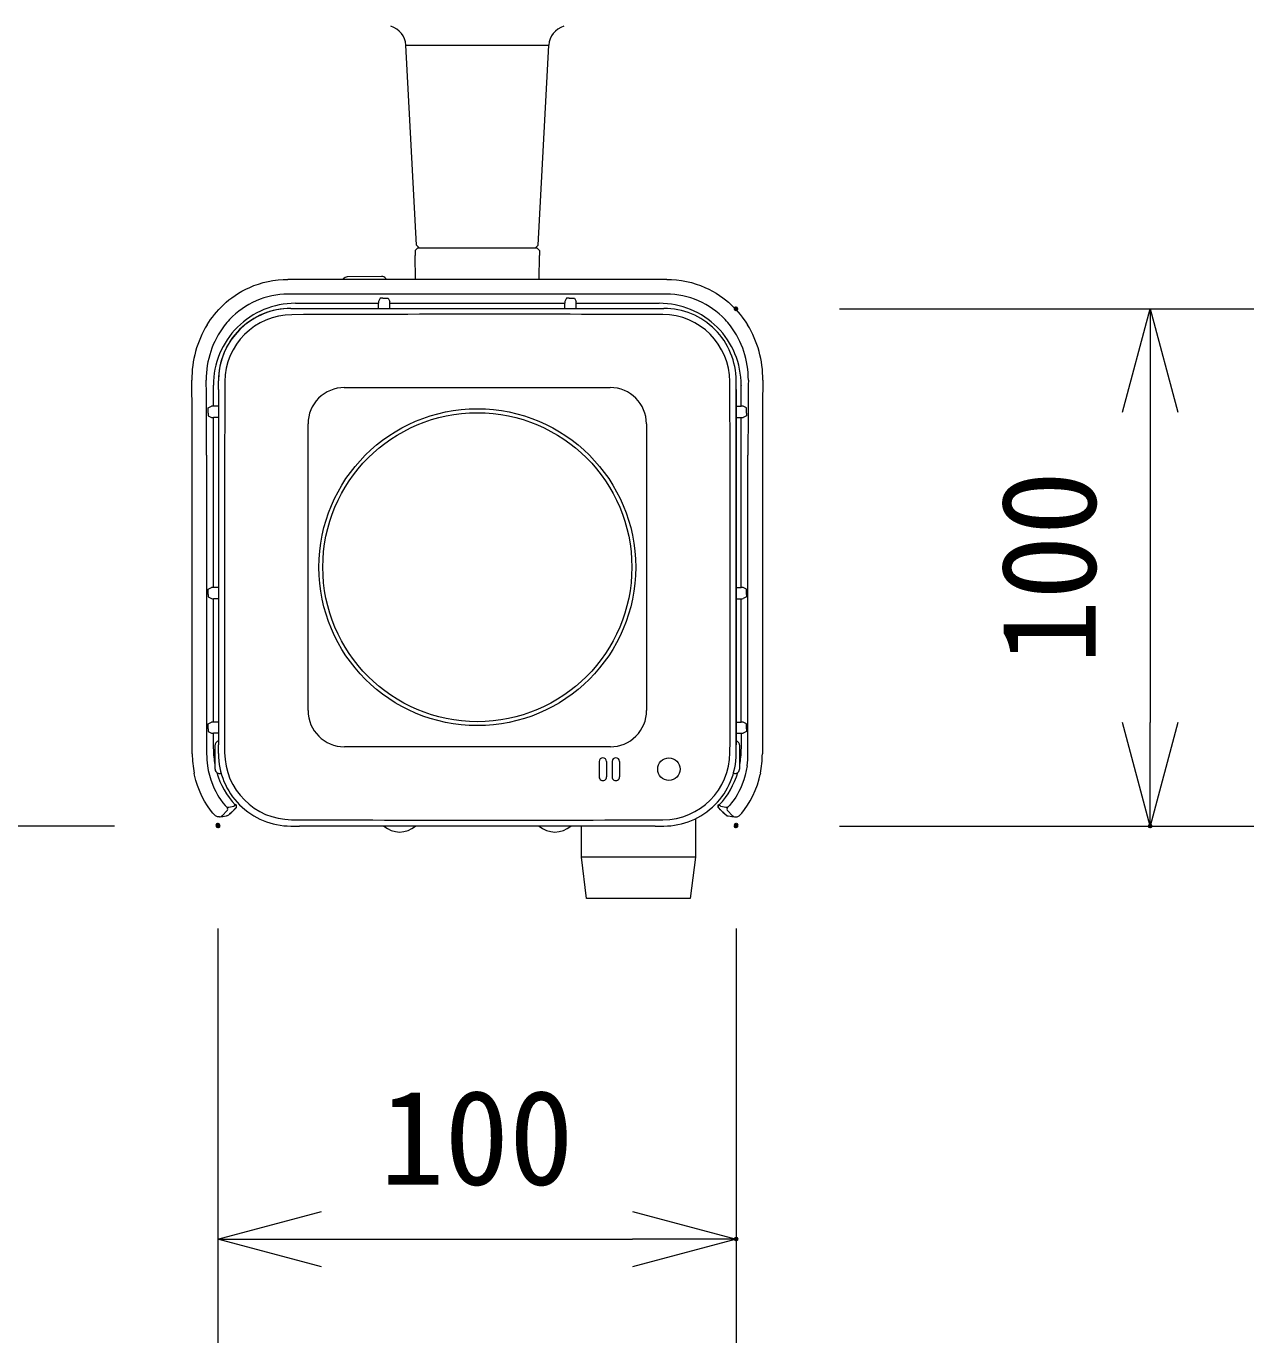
# Model space of a CAD drawing. Units: millimetres, scale not verified. Extents: x -63 to 63, y -56 to 57.
# Drawn here: x -20.86 to 2.84, y 18.06 to 43.48 of the extents above; entities that cross this region are included whole.
import ezdxf
from ezdxf.enums import TextEntityAlignment as Align

# ---------------------------------------------------------------- set-up
doc = ezdxf.new("R2010")
doc.units = ezdxf.units.MM
doc.header["$LTSCALE"] = 0.125
doc.header["$PDMODE"] = 32
doc.header["$PDSIZE"] = 0.0625
for name, color, linetype, lineweight in [('0-0_0', 7, 'Continuous', 18), ('0-4_GAIKEI', 7, 'Continuous', 18), ('0-5_SUNPO', 7, 'Continuous', 18)]:
    doc.layers.add(name, color=color, linetype=linetype, lineweight=lineweight)
doc.layers.add('0-1_DEFPOINTS', color=7, linetype='Continuous')
doc.styles.add('ＭＳ ゴシック', font='')
doc.styles.get('ＭＳ ゴシック').set_extended_font_data('MS Gothic')

# ---------------------------------------------------------------- blocks, each defined once
blk = doc.blocks.new('_OPEN30')
at = {"layer": '0-0_0'}
blk.add_line((0, 0), (-1, 0), dxfattribs=at)
blk.add_lwpolyline([(-1, 0.26795), (0, 0), (-1, -0.26795)], dxfattribs=at)
blk = doc.blocks.new('D6')
at = {"layer": '0-1_DEFPOINTS'}
for p in [(-14.9414, 31.7562), (-22.9414, 13.6862), (-14.9414, 13.6862)]:
    blk.add_point(p, dxfattribs=at)
at = {"layer": '0-5_SUNPO'}
for p, q in [((-16.9414, 31.7562), (-24.9414, 31.7562)), ((-22.9414, 29.7562), (-22.9414, 15.6862)), ((-16.9414, 13.6862), (-24.9414, 13.6862))]:
    blk.add_line(p, q, dxfattribs=at)
at = {"layer": '0-5_SUNPO', "xscale": 2, "yscale": 2}
for p, rotation in [((-22.9414, 31.7562), 90), ((-22.9414, 13.6862), 270)]:
    blk.add_blockref('_OPEN30', p, dxfattribs=dict(at, rotation=rotation))
at = {"layer": '0-5_SUNPO', "style": 'ＭＳ ゴシック'}
blk.add_text('181', height=1.833, rotation=90, dxfattribs=at).set_placement((-23.4414, 20.8462), align=Align.BOTTOM_LEFT)
blk = doc.blocks.new('D5')
at = {"layer": '0-1_DEFPOINTS'}
for p in [(-4.9381, 23.6781), (-4.9381, 13.6862), (3.0619, 13.6862)]:
    blk.add_point(p, dxfattribs=at)
at = {"layer": '0-5_SUNPO'}
for p, q in [((-2.9381, 23.6781), (5.0619, 23.6781)), ((3.0619, 21.6781), (3.0619, 15.6862)), ((-2.9381, 13.6862), (5.0619, 13.6862))]:
    blk.add_line(p, q, dxfattribs=at)
at = {"layer": '0-5_SUNPO', "xscale": 2, "yscale": 2}
for p, rotation in [((3.0619, 23.6781), 90), ((3.0619, 13.6862), 270)]:
    blk.add_blockref('_OPEN30', p, dxfattribs=dict(at, rotation=rotation))
at = {"layer": '0-5_SUNPO', "style": 'ＭＳ ゴシック'}
blk.add_text('100', height=1.833, rotation=90, dxfattribs=at).set_placement((2.5619, 16.8071), align=Align.BOTTOM_LEFT)
blk = doc.blocks.new('D4')
at = {"layer": '0-1_DEFPOINTS'}
for p in [(-14.9453, 13.7061), (-4.9343, 13.7061), (-4.9343, 5.7061)]:
    blk.add_point(p, dxfattribs=at)
at = {"layer": '0-5_SUNPO'}
for p, q in [((-14.9453, 11.7061), (-14.9453, 3.7061)), ((-4.9343, 11.7061), (-4.9343, 3.7061)), ((-12.9453, 5.7061), (-6.9343, 5.7061))]:
    blk.add_line(p, q, dxfattribs=at)
at = {"layer": '0-5_SUNPO', "xscale": 2, "yscale": 2, "rotation": 180}
blk.add_blockref('_OPEN30', (-14.9453, 5.7061), dxfattribs=at)
at = {"layer": '0-5_SUNPO', "xscale": 2, "yscale": 2}
blk.add_blockref('_OPEN30', (-4.9343, 5.7061), dxfattribs=at)
at = {"layer": '0-5_SUNPO', "style": 'ＭＳ ゴシック'}
blk.add_text('100', height=1.833, dxfattribs=at).set_placement((-11.8148, 6.2061), align=Align.BOTTOM_LEFT)

msp = doc.modelspace()

# ---------------------------------------------------------------- linework, layer by layer
at = {"layer": '0-4_GAIKEI', "color": 1}
for p, q in [((-13.5336, 43.1196), (-10.7733, 43.1196)), ((-13.3008, 39.2054), (-11.0062, 39.2054)), ((-14.0034, 38.6537), (-14.6652, 38.6421)), ((-14.0034, 38.6537), (-14.6652, 38.6421)), ((-14.7479, 38.5974), (-14.7434, 38.6037)), ((-14.7365, 38.5954), (-14.7434, 38.5953)), ((-14.0289, 38.2335), (-14.0608, 38.1696)), ((-10.4289, 38.2335), (-10.4608, 38.1696)), ((-15.665, 38.1331), (-14.0615, 38.1331)), ((-14.0621, 38.0354), (-14.0615, 38.1331)), ((-13.8454, 38.1331), (-10.4615, 38.1331)), ((-13.8447, 38.0354), (-13.8454, 38.1331)), ((-10.4621, 38.0354), (-10.4615, 38.1331)), ((-10.2454, 38.1331), (-8.6418, 38.1331)), ((-10.2447, 38.0354), (-10.2454, 38.1331)), ((-17.2512, 36.1434), (-17.2512, 36.547)), ((-14.7232, 36.5048), (-9.5853, 36.5054)), ((-7.054, 36.1434), (-7.054, 36.547)), ((-17.1534, 36.1441), (-17.2512, 36.1434)), ((-7.1534, 36.1441), (-7.0557, 36.1434)), ((-17.3516, 35.96), (-17.2877, 35.928)), ((-17.1534, 35.9267), (-17.2512, 35.9273)), ((-17.2512, 32.6434), (-17.2512, 35.9273)), ((-7.1534, 35.9267), (-7.0557, 35.9273)), ((-7.054, 32.6434), (-7.054, 35.9273)), ((-6.9544, 36.01), (-6.9544, 36.0608)), ((-15.4217, 30.2652), (-15.4231, 35.8046)), ((-8.8852, 35.8056), (-8.8838, 30.2662)), ((-17.1534, 32.6441), (-17.2512, 32.6434)), ((-7.1534, 32.6441), (-7.0557, 32.6434)), ((-6.9553, 32.6108), (-7.0192, 32.6428)), ((-6.9544, 32.51), (-6.9544, 32.5608)), ((-17.3516, 32.46), (-17.2877, 32.428)), ((-17.1534, 32.4267), (-17.2512, 32.4273)), ((-17.2512, 30.0434), (-17.2512, 32.4273)), ((-7.1534, 32.4267), (-7.0557, 32.4273)), ((-7.0557, 30.0434), (-7.0557, 32.4273)), ((-17.1534, 30.0441), (-17.2512, 30.0434)), ((-7.1534, 30.0441), (-7.0557, 30.0434)), ((-6.9553, 30.0108), (-7.0192, 30.0428)), ((-17.3516, 29.86), (-17.2877, 29.828)), ((-17.1534, 29.8267), (-17.2512, 29.8273)), ((-17.2512, 29.5238), (-17.2512, 29.8273)), ((-7.1534, 29.8267), (-7.0557, 29.8273)), ((-7.0557, 29.8273), (-7.0557, 29.5238)), ((-6.9544, 29.91), (-6.9544, 29.9608)), ((-17.2219, 29.5855), (-17.2219, 29.147)), ((-9.5837, 29.566), (-14.7216, 29.5654)), ((-7.085, 29.147), (-7.085, 29.5855)), ((-17.1534, 29.4352), (-17.1534, 29.4335)), ((-9.7985, 29.2819), (-9.7994, 28.9855)), ((-9.6578, 29.2819), (-9.657, 28.9855)), ((-9.5485, 29.2855), (-9.5495, 28.9835)), ((-17.0985, 29.047), (-17.1219, 29.047)), ((-7.185, 29.047), (-7.2078, 29.047)), ((-7.9422, 27.4354), (-10.1422, 27.4354))]:
    msp.add_line(p, q, dxfattribs=at)
at = {"layer": '0-4_GAIKEI'}
for p, q in [((-13.3312, 39.2582), (-13.5336, 43.1196)), ((-10.9757, 39.2582), (-10.7733, 43.1196)), ((-13.3008, 39.2054), (-13.3517, 39.1545)), ((-13.2784, 39.2054), (-13.3312, 39.2582)), ((-11.0284, 39.2054), (-10.9757, 39.2582)), ((-11.0062, 39.2054), (-11.0061, 39.2054)), ((-11.0061, 39.2054), (-10.9552, 39.1545)), ((-13.3517, 39.1545), (-13.3534, 39.0554)), ((-13.3454, 38.5953), (-13.3534, 39.0554)), ((-10.9615, 38.5953), (-10.9534, 39.0554)), ((-10.9553, 39.1545), (-10.9552, 39.1545)), ((-10.9552, 39.1545), (-10.9534, 39.0554)), ((-8.4932, 38.5953), (-15.8137, 38.5953)), ((-8.4989, 38.3097), (-15.808, 38.3097)), ((-15.7554, 38.0354), (-8.5515, 38.0354)), ((-15.7534, 38.0354), (-15.5865, 38.0354)), ((-15.668, 38.1331), (-15.665, 38.1331)), ((-8.6419, 38.1331), (-8.6389, 38.1331)), ((-17.1534, 36.6373), (-17.1534, 36.6356)), ((-17.1534, 36.4684), (-17.1534, 36.6354)), ((-7.1534, 29.4335), (-7.1534, 36.6373)), ((-7.1534, 36.4684), (-7.1534, 36.6354)), ((-17.2512, 36.547), (-17.2512, 36.55)), ((-17.1534, 36.4684), (-17.1534, 29.6024)), ((-7.1534, 36.4684), (-7.1534, 29.6024)), ((-7.0557, 36.55), (-7.0557, 36.547)), ((-17.6594, 29.4292), (-17.6594, 35.1279)), ((-17.3816, 35.2009), (-17.3816, 29.427)), ((-6.9253, 29.427), (-6.9253, 35.2009)), ((-6.6475, 35.1279), (-6.6475, 29.4292)), ((-17.1534, 29.4354), (-17.1534, 29.6024)), ((-7.1534, 29.4354), (-7.1534, 29.6024)), ((-6.6843, 29.0549), (-6.6895, 29.0296)), ((-17.0773, 28.2404), (-16.99, 28.3292)), ((-16.8066, 28.3918), (-16.8961, 28.3047)), ((-16.895, 28.3058), (-16.8961, 28.3047)), ((-16.8208, 28.4505), (-16.8282, 28.4434)), ((-16.8085, 28.3938), (-16.8161, 28.3864)), ((-16.8057, 28.3926), (-16.8066, 28.3918)), ((-7.5012, 28.3926), (-7.4984, 28.3938)), ((-7.5012, 28.3926), (-7.5003, 28.3918)), ((-7.4119, 28.3058), (-7.5012, 28.3926)), ((-7.4861, 28.4505), (-7.4787, 28.4434)), ((-7.4119, 28.3058), (-7.4108, 28.3047)), ((-7.2296, 28.2404), (-7.3169, 28.3292)), ((-15.7536, 28.0354), (-15.7554, 28.0354)), ((-15.7534, 28.0354), (-15.5865, 28.0354)), ((-8.7204, 28.0354), (-15.5865, 28.0354)), ((-10.1422, 27.4354), (-10.1422, 28.0354)), ((-8.7204, 28.0354), (-8.5534, 28.0354)), ((-8.5515, 28.0354), (-8.5533, 28.0354)), ((-7.9422, 28.1749), (-7.9422, 27.4354)), ((-10.0422, 26.6354), (-10.1422, 27.4354)), ((-7.9422, 27.4354), (-8.0422, 26.6354)), ((-8.2332, 26.6354), (-10.0422, 26.6354)), ((-8.0422, 26.6354), (-8.2332, 26.6354))]:
    msp.add_line(p, q, dxfattribs=at)
for points in [[(-17.3723, 37.7179), (-17.3064, 37.8182), (-17.2704, 37.8676), (-17.2322, 37.9165), (-17.1918, 37.9649), (-17.149, 38.0126), (-17.1036, 38.0598), (-17.0556, 38.1063), (-17.0046, 38.1521), (-16.9506, 38.197), (-16.8934, 38.2411), (-16.8326, 38.284), (-16.768, 38.3257), (-16.6994, 38.366), (-16.6265, 38.4044), (-16.5492, 38.4408), (-16.4674, 38.4745), (-16.3811, 38.5052), (-16.2906, 38.5322), (-16.1966, 38.5549), (-16.1002, 38.5729), (-16.0029, 38.5856), (-15.9068, 38.593), (-15.8137, 38.5953)], [(-8.4932, 38.5953), (-8.4001, 38.593), (-8.304, 38.5856), (-8.2067, 38.5729), (-8.1103, 38.5549), (-8.0163, 38.5322), (-7.9257, 38.5051), (-7.8394, 38.4745), (-7.7576, 38.4407), (-7.6803, 38.4044), (-7.6075, 38.3659), (-7.5389, 38.3257), (-7.4743, 38.284), (-7.4135, 38.2411), (-7.3563, 38.1971), (-7.3023, 38.1521), (-7.2513, 38.1063), (-7.2032, 38.0598), (-7.1579, 38.0126), (-7.115, 37.9648), (-7.0746, 37.9164), (-7.0365, 37.8676), (-6.9665, 37.7683), (-6.9346, 37.7179)], [(-12.1534, 38.0354), (-8.7204, 38.0354), (-8.5534, 38.0354)], [(-17.1344, 28.2121), (-17.1537, 28.2113), (-17.1706, 28.2137), (-17.1872, 28.219), (-17.2097, 28.2317), (-17.231, 28.2503), (-17.2612, 28.2834), (-17.3087, 28.3425), (-17.3667, 28.4249), (-17.421, 28.5135), (-17.474, 28.6134), (-17.5223, 28.7212), (-17.5587, 28.818), (-17.5898, 28.9179), (-17.6154, 29.0203), (-17.6226, 29.0549)], [(-17.3653, 29.1972), (-17.3498, 29.1066), (-17.3289, 29.0169), (-17.3027, 28.9285), (-17.2715, 28.8425), (-17.2409, 28.7708), (-17.2074, 28.7021), (-17.1716, 28.6372), (-17.1438, 28.5916), (-17.1157, 28.5491), (-17.0662, 28.4819), (-17.0237, 28.4312), (-17.0057, 28.4121), (-16.9932, 28.4004), (-16.9884, 28.397), (-16.9875, 28.3967), (-16.9871, 28.3967)], [(-6.9415, 29.1972), (-6.9571, 29.1066), (-6.978, 29.0169), (-7.0042, 28.9286), (-7.0353, 28.8425), (-7.0659, 28.7708), (-7.0994, 28.7021), (-7.1353, 28.6372), (-7.1631, 28.5915), (-7.1913, 28.549), (-7.2407, 28.4819), (-7.2833, 28.4311), (-7.3012, 28.4121), (-7.3137, 28.4004), (-7.3185, 28.397), (-7.3194, 28.3967), (-7.3197, 28.3967)], [(-7.1721, 28.2121), (-7.1532, 28.2113), (-7.1363, 28.2137), (-7.1197, 28.219), (-7.0972, 28.2317), (-7.0755, 28.2507), (-7.0451, 28.284), (-6.9912, 28.3518), (-6.9334, 28.4353), (-6.8807, 28.5226), (-6.83, 28.6194), (-6.7839, 28.7228), (-6.7437, 28.8313), (-6.7097, 28.945), (-6.6895, 29.0296)], [(-16.8961, 28.3047), (-16.9402, 28.2628), (-16.9609, 28.2463), (-16.9825, 28.2356), (-17.0011, 28.231)], [(-16.895, 28.3058), (-16.8057, 28.3926), (-16.8085, 28.3938)], [(-16.856, 28.3493), (-16.8559, 28.3493), (-16.8556, 28.3495), (-16.8537, 28.3509), (-16.8161, 28.3864)], [(-16.8548, 28.4186), (-16.8545, 28.4187), (-16.8534, 28.4195), (-16.8463, 28.4258), (-16.8282, 28.4434)], [(-16.8085, 28.3938), (-16.8045, 28.4), (-16.8026, 28.4075), (-16.8034, 28.4197), (-16.8078, 28.432), (-16.8208, 28.4505)], [(-7.4984, 28.3938), (-7.5024, 28.4), (-7.5043, 28.4075), (-7.5035, 28.4197), (-7.4991, 28.432), (-7.4861, 28.4505)], [(-7.5003, 28.3918), (-7.4108, 28.3047), (-7.3667, 28.2628), (-7.346, 28.2463), (-7.3244, 28.2356), (-7.3058, 28.231)], [(-7.4984, 28.3938), (-7.4908, 28.3864), (-7.4949, 28.3926), (-7.4968, 28.4003), (-7.4961, 28.4124), (-7.4917, 28.4249), (-7.4787, 28.4434)], [(-7.4508, 28.3493), (-7.4509, 28.3493), (-7.4513, 28.3495), (-7.4531, 28.3509), (-7.4908, 28.3864)], [(-7.4521, 28.4186), (-7.4524, 28.4187), (-7.4535, 28.4195), (-7.4606, 28.4258), (-7.4787, 28.4434)]]:
    msp.add_lwpolyline(points, dxfattribs=at)
at = {"layer": '0-4_GAIKEI', "color": 1}
for points in [[(-13.9789, 38.2344), (-14.0265, 38.2338), (-14.0286, 38.2336), (-14.0289, 38.2335)], [(-13.9789, 38.2344), (-13.928, 38.2344), (-13.8803, 38.2338), (-13.8783, 38.2336), (-13.878, 38.2335), (-13.846, 38.1696)], [(-10.3789, 38.2344), (-10.4265, 38.2338), (-10.4286, 38.2336), (-10.4289, 38.2335)], [(-10.3789, 38.2344), (-10.328, 38.2344), (-10.2803, 38.2338), (-10.2783, 38.2336), (-10.278, 38.2335), (-10.246, 38.1696)], [(-17.3525, 36.01), (-17.3525, 36.0608), (-17.3518, 36.1085), (-17.3517, 36.1105), (-17.3516, 36.1108), (-17.2877, 36.1428)], [(-6.9544, 36.0608), (-6.955, 36.1085), (-6.9552, 36.1105), (-6.9553, 36.1108), (-7.0192, 36.1428)], [(-17.3525, 36.01), (-17.3518, 35.9623), (-17.3517, 35.9603), (-17.3516, 35.96)], [(-6.9544, 36.01), (-6.955, 35.9623), (-6.9552, 35.9603), (-6.9553, 35.96), (-7.0192, 35.928)], [(-17.3525, 32.51), (-17.3525, 32.5608), (-17.3518, 32.6085), (-17.3517, 32.6105), (-17.3516, 32.6108), (-17.2877, 32.6428)], [(-6.9544, 32.5608), (-6.955, 32.6085), (-6.9552, 32.6105), (-6.9553, 32.6108)], [(-17.3525, 32.51), (-17.3518, 32.4623), (-17.3517, 32.4603), (-17.3516, 32.46)], [(-6.9544, 32.51), (-6.955, 32.4623), (-6.9552, 32.4603), (-6.9553, 32.46), (-7.0192, 32.428)], [(-17.3525, 29.91), (-17.3525, 29.9608), (-17.3518, 30.0085), (-17.3517, 30.0105), (-17.3516, 30.0108), (-17.2877, 30.0428)], [(-6.9544, 29.9608), (-6.955, 30.0085), (-6.9552, 30.0105), (-6.9553, 30.0108)], [(-17.3525, 29.91), (-17.3518, 29.8623), (-17.3517, 29.8603), (-17.3516, 29.86)], [(-6.9544, 29.91), (-6.955, 29.8623), (-6.9552, 29.8603), (-6.9553, 29.86), (-7.0192, 29.828)], [(-9.4076, 29.284), (-9.4069, 28.9844), (-9.4068, 28.9836)]]:
    msp.add_lwpolyline(points, dxfattribs=at)
for centre, radius in [((-12.1534, 33.0354), 3.0603), ((-12.1534, 33.0354), 2.9842), ((-8.452, 29.1337), 0.2173)]:
    msp.add_circle(centre, radius, dxfattribs=at)
at = {"layer": '0-4_GAIKEI'}
for centre, radius, start, end in [((-13.933, 43.0986), 0.4, 3, 74.17178), ((-10.3739, 43.0986), 0.4, 105.82822, 177), ((-15.8102, 36.7659), 1.5438, 89.91687, 136.9339), ((-8.4966, 36.7659), 1.5437, 43.06568, 90.08351), ((-15.7534, 36.6354), 1.4, 90.00134, 179.99868), ((-15.7562, 36.6382), 1.3971, 89.96455, 180.03546), ((-8.5507, 36.6382), 1.3971, 359.96454, 90.03546), ((-15.6667, 36.6714), 2.001, 148.46725, 180.64068), ((-15.6932, 36.6697), 1.6957, 142.65899, 180.63145), ((-15.7855, 36.7395), 1.58, 136.84683, 142.63916), ((-8.5209, 36.7399), 1.5793, 37.35931, 43.15415), ((-8.6138, 36.6697), 1.6958, 359.3696, 37.33993), ((-8.6402, 36.6714), 2.0011, 359.35941, 31.53211), ((-152.9102, 35.1676), 135.2508, 359.98322, 0.62759), ((-158.4467, 35.2258), 141.0652, 359.98989, 0.5789), ((134.2043, 35.2254), 141.1296, 179.42123, 180.00997), ((128.6, 35.1676), 135.2475, 179.37239, 180.01678), ((-15.7375, 29.4293), 1.9219, 180.00454, 191.23344), ((-15.744, 29.4271), 1.6375, 180.00154, 188.07083), ((-15.7562, 29.4326), 1.3971, 179.96454, 270.03546), ((-8.5507, 29.4326), 1.3971, 269.96454, 0.03546), ((-8.5629, 29.4271), 1.6376, 351.92947, 359.99826), ((-8.5692, 29.4293), 1.9217, 348.76592, 359.99578), ((-18.23, 36.4289), 8.2895, 277.59263, 278.52587), ((-17.1479, 28.3109), 0.0997, 277.7639, 315.02235), ((-17.0254, 28.3645), 0.05, 315.06624, 40.05967), ((-18.2538, 36.4594), 8.1616, 278.92802, 279.86991), ((-6.0531, 36.4594), 8.1616, 260.13009, 261.07198), ((-7.2911, 28.3296), 0.0998, 224.9771, 261.50431), ((-7.2814, 28.3645), 0.05, 139.94033, 224.93376), ((-6.0769, 36.4289), 8.2895, 261.47413, 262.40737), ((-7.159, 28.3109), 0.0997, 224.97765, 262.2361)]:
    msp.add_arc(centre, radius, start, end, dxfattribs=at)
at = {"layer": '0-4_GAIKEI', "color": 1}
for centre, radius, start, end in [((-14.0024, 38.5531), 0.1005, 38.20076, 90.59211), ((-14.0024, 38.5531), 0.1005, 38.20076, 90.59211), ((-14.661, 38.5405), 0.1039, 142.53317, 148.12836), ((-14.6646, 38.5416), 0.1004, 90.35648, 141.79556), ((-14.6637, 38.5384), 0.1037, 90.86867, 117.71121), ((-14.0038, 38.5536), 0.1013, 31.39993, 37.50529), ((-14.0038, 38.5536), 0.1013, 31.39993, 37.50529), ((-14.0034, 38.5554), 0.1, 23.54149, 30.61244), ((-13.2286, 38.1392), 0.8329, 177.9052, 180.41457), ((-14.6783, 38.1392), 0.8329, 359.58542, 2.09481), ((-9.6286, 38.1392), 0.8329, 177.9052, 180.41457), ((-11.0783, 38.1392), 0.8329, 359.58542, 2.09481), ((-15.6682, 36.5502), 1.583, 89.9925, 180.00755), ((-15.729, 36.6129), 1.3, 90.24823, 179.71062), ((-11.8604, -856.299), 894.2203, 89.78924, 90.24823), ((-8.6387, 36.5502), 1.583, 359.9925, 90.00756), ((-8.5759, 36.6153), 1.3, 0.24471, 89.78924), ((809.6095, 32.4444), 826.649, 179.71062, 180.20733), ((-942.068, 32.6283), 934.8006, 359.80526, 0.24471), ((-14.7231, 35.8048), 0.7, 90.0068, 180.0146), ((-9.5852, 35.8054), 0.7, 0.01465, 90.0068), ((-17.2572, 35.3105), 0.8329, 89.58542, 92.09481), ((-7.0497, 35.3105), 0.8329, 87.9052, 90.41458), ((-17.2572, 36.7602), 0.8329, 267.90519, 270.41458), ((-7.0497, 36.7602), 0.8329, 269.58542, 272.0948), ((-17.2572, 31.8105), 0.8329, 89.58542, 92.09481), ((-7.0497, 31.8105), 0.8329, 87.9052, 90.41458), ((-17.2572, 33.2602), 0.8329, 267.90519, 270.41458), ((-7.0497, 33.2602), 0.8329, 269.58542, 272.0948), ((-14.7217, 30.2654), 0.7, 180.0146, 270.00675), ((-9.5838, 30.266), 0.7, 270.00675, 0.01465), ((-17.2572, 29.2105), 0.8329, 89.58542, 92.09481), ((-7.0497, 29.2105), 0.8329, 87.9052, 90.41458), ((-17.2572, 30.6602), 0.8329, 267.90519, 270.41458), ((-7.0497, 30.6602), 0.8329, 269.58542, 272.0948), ((-15.6677, 29.5207), 1.5834, 179.99498, 191.04594), ((-17.1219, 29.5855), 0.1, 108.40436, 180.00409), ((-7.185, 29.5855), 0.1, 359.99582, 71.59894), ((-8.6391, 29.5207), 1.5834, 348.95359, 0.00556), ((-15.7341, 29.4579), 1.3, 180.20733, 269.75142), ((-9.7281, 29.2819), 0.0703, 0.06105, 179.94969), ((-9.4781, 29.2839), 0.0705, 0.08839, 179.94495), ((-8.5728, 29.4555), 1.3, 270.21098, 359.80526), ((-17.1219, 29.147), 0.1, 179.9961, 270.00389), ((-15.6683, 29.5205), 1.5828, 196.5349, 222.88062), ((-8.6386, 29.5205), 1.5828, 317.11938, 343.4651), ((-7.185, 29.147), 0.1, 269.99609, 0.00389), ((-9.7282, 28.9852), 0.0712, 179.72838, 0.29056), ((-9.4782, 28.9832), 0.0713, 179.73189, 0.28757), ((-11.8604, 922.2912), 894.1418, 269.75142, 270.21098), ((-13.6534, 28.3854), 0.4659, 228.69252, 311.30794), ((-10.6534, 28.3854), 0.4659, 228.69252, 311.30748)]:
    msp.add_arc(centre, radius, start, end, dxfattribs=at)
at = {"layer": '0-4_GAIKEI'}
for centre, major_axis in [((-16.8036, 28.4009), (-0.1417, -0.1417)), ((-7.5033, 28.4009), (0.1417, -0.1417))]:
    msp.add_ellipse(centre, major_axis=major_axis, ratio=0.017421, start_param=0.0235637, end_param=0.8526969, dxfattribs=at)

# ---------------------------------------------------------------- block references
at = {"layer": '0-5_SUNPO'}
for name in ['D6', 'D5', 'D4']:
    msp.add_blockref(name, (-2.2192, 14.3492), dxfattribs=at)

doc.saveas('drawing.dxf')
